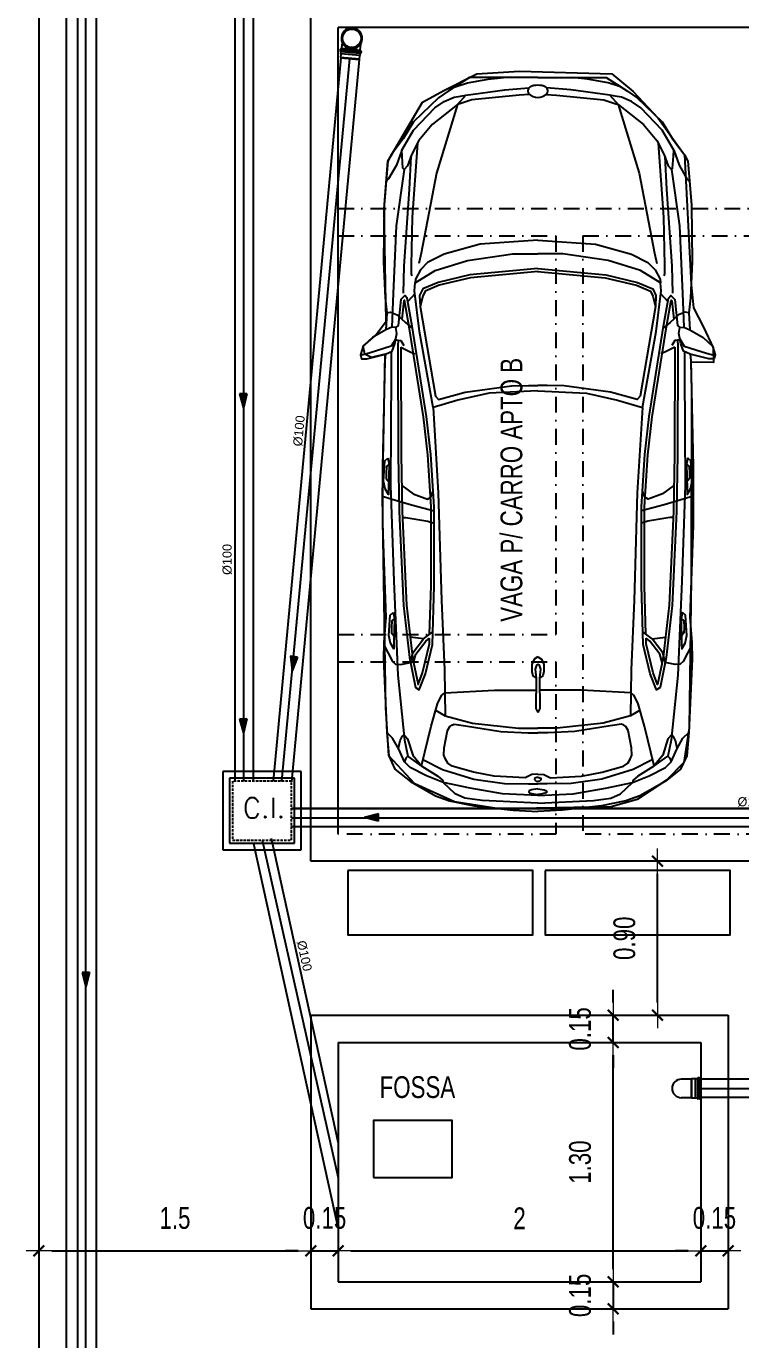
# Model space of a CAD drawing. Header units: millimetres. Extents: x 2502 to 4311, y 2007 to 3121.
# Drawn here: x 3206.1 to 3363.7, y 2172.2 to 2462 of the extents above; entities that cross this region are included whole.
import ezdxf
from ezdxf.enums import TextEntityAlignment as Align

# ---------------------------------------------------------------- set-up
doc = ezdxf.new("R2010")
doc.units = ezdxf.units.MM
doc.header["$LTSCALE"] = 20
doc.header["$MEASUREMENT"] = 0
for name, pattern in [('CONTINU', [0]), ('DASHDOT', [1, 0.5, -0.25, 0, -0.25]), ('HIDDEN', [0.375, 0.25, -0.125])]:
    doc.linetypes.add(name, pattern=pattern)
doc.layers.get('0').update_dxf_attribs({"linetype": 'CONTINUOUS'})
for name, color, linetype in [('A-PEN-08', 8, 'CONTINUOUS'), ('AF', 5, 'CONTINUOUS'), ('COTA', 7, 'CONTINUOUS'), ('E-txt-g', 3, 'CONTINUOUS'), ('Esgoto', 5, 'CONTINUOUS'), ('HIDROGRAFIA', 4, 'CONTINUOUS'), ('Texto-Tubos', 7, 'CONTINUOUS'), ('TigreCad', 3, 'CONTINUOUS'), ('Tinterno', 9, 'CONTINUOUS')]:
    doc.layers.add(name, color=color, linetype=linetype)
for name, color, linetype, lineweight in [('E-Pen-C', 4, 'CONTINUOUS', 15), ('E-Pen-G', 3, 'CONTINUOUS', 30), ('E-Txt-W', 7, 'CONTINUOUS', 20)]:
    doc.layers.add(name, color=color, linetype=linetype, lineweight=lineweight)
doc.styles.add('F2', font='swisscl.ttf')
doc.styles.add('R80', font='simplex.shx', dxfattribs={"height": 12})
doc.styles.add('REG60', font='romans.shx', dxfattribs={"width": 0.8, "height": 0.15})
doc.styles.add('REG80', font='romans.shx', dxfattribs={"width": 0.8, "height": 0.2})
doc.styles.add('TCTUBOS-TXT', font='arial.ttf')
pattern_1 = [(180, (33306.334, -15184.04), (-1e-14, -30), []), (270, (33306.334, -15184.04), (30, -1e-14), [])]

# ---------------------------------------------------------------- blocks, each defined once
blk = doc.blocks.new('POLO 2018 PLANTA')
at = {"color": 8}
for points in [[(-4.049, 0), (-4.049, 0.3776), (-4.0108, 0.4372), (-3.9745, 0.4943), (-3.937, 0.5475), (-3.8058, 0.6848), (-3.7115, 0.7423), (-3.6226, 0.8094), (-3.5879, 0.8268), (-3.3469, 0.8475), (-3.0321, 0.8518), (-2.8337, 0.8421), (-2.7517, 0.8321), (-2.6579, 0.8386), (-2.6159, 0.9119), (-2.5669, 0.9636), (-2.5196, 0.9785), (-2.4967, 0.9721), (-2.4983, 0.9424), (-2.5238, 0.8409), (-2.4892, 0.843), (-1.9033, 0.8573), (-1.5778, 0.8573), (-1.0733, 0.8382), (-0.933, 0.8491), (-0.8404, 0.8505), (-0.4358, 0.8327), (-0.307, 0.8222), (-0.2343, 0.7877), (-0.1666, 0.702), (-0.0864, 0.5634), (-0.0597, 0.4862), (-0.031, 0.3505), (-0.0072, 0.1363), (0, 0)], [(-2.6084, 0.783), (-2.5667, 0.8079), (-2.529, 0.9305), (-2.5159, 0.9775)], [(-3.6481, 0.7504), (-3.5668, 0.7794), (-3.491, 0.8226), (-3.4765, 0.8363)], [(-3.5428, 0.7371), (-3.2313, 0.7807), (-2.8575, 0.7983), (-2.6723, 0.805)], [(-0.9199, 0.8493), (-0.8281, 0.802), (-0.8133, 0.7855), (-0.8108, 0.7574), (-0.8224, 0.7029), (-0.6843, 0.6739), (-0.671, 0.6541), (-0.7603, 0.6194), (-0.9224, 0.5814), (-1.2453, 0.5722), (-1.6812, 0.5722), (-1.9691, 0.5896), (-2.1794, 0.6135), (-2.6775, 0.6937), (-2.8313, 0.7202), (-2.847, 0.7326), (-2.8246, 0.7549), (-2.6816, 0.7697), (-2.67, 0.783), (-2.6725, 0.8044), (-2.6579, 0.8386)], [(-2.7517, 0.8321), (-2.7549, 0.8118), (-2.74, 0.7753), (-2.6982, 0.7306), (-2.6674, 0.6921)], [(-2.5238, 0.8409), (-2.5402, 0.8036), (-2.5799, 0.7879), (-2.6369, 0.778), (-2.67, 0.783)], [(-2.5383, 0.808), (-2.422, 0.8087), (-1.7983, 0.8119), (-1.2703, 0.7942), (-0.752, 0.7714), (-0.3934, 0.735), (-0.3062, 0.7173), (-0.2947, 0.7288), (-0.2742, 0.7357)], [(-1.9518, 0.8276), (-1.917, 0.8202), (-1.779, 0.8228), (-1.7496, 0.8233), (-1.7798, 0.8422), (-1.823, 0.8513), (-1.9344, 0.8442), (-1.9501, 0.8272)], [(-1.917, 0.8202), (-1.903, 0.8349), (-1.8671, 0.836), (-1.8383, 0.8357), (-1.8191, 0.822)], [(-1.7405, 0.8573), (-1.7226, 0.8024), (-1.6926, 0.696), (-1.6595, 0.5722)], [(-1.1002, 0.7979), (-1.0654, 0.7906), (-0.9274, 0.7932), (-0.898, 0.7937), (-0.9282, 0.8126), (-0.9714, 0.8216), (-1.0828, 0.8146), (-1.0985, 0.7976)], [(-1.0654, 0.7906), (-1.0514, 0.8053), (-1.0155, 0.8064), (-0.9867, 0.8061), (-0.9675, 0.7924)], [(-0.0888, 0), (-0.0978, 0.1947), (-0.1294, 0.3735), (-0.161, 0.5223), (-0.1974, 0.6146), (-0.2424, 0.7048), (-0.2742, 0.7357), (-0.3111, 0.7519), (-0.3443, 0.7659), (-0.4055, 0.8006), (-0.4358, 0.8327)], [(-3.9528, 0.3968), (-3.9012, 0.4438), (-3.7899, 0.5836), (-3.7016, 0.6569), (-3.6225, 0.697), (-3.5628, 0.7188), (-3.5428, 0.7371), (-3.5497, 0.7436), (-3.6155, 0.7487), (-3.6481, 0.7504), (-3.7589, 0.6857), (-3.8817, 0.5681), (-3.9177, 0.5164), (-3.9419, 0.4608), (-3.947, 0.427), (-3.9528, 0.3968)], [(-3.6133, 0.7003), (-3.4344, 0.7101), (-3.0087, 0.739), (-2.8603, 0.7422)], [(-0.9782, 0.5965), (-1.2455, 0.5889), (-1.6807, 0.5889), (-1.9676, 0.6062), (-2.1772, 0.63), (-2.6747, 0.7102), (-2.8207, 0.7353), (-2.8171, 0.7389), (-2.7158, 0.7494)], [(-2.6023, 0.784), (-2.5989, 0.7557), (-2.5716, 0.7384)], [(-2.6006, 0.7699), (-2.5691, 0.7722)], [(-2.5691, 0.7722), (-1.9688, 0.7697), (-1.655, 0.764), (-1.137, 0.7408), (-0.8491, 0.7085), (-0.8224, 0.7029)], [(-2.561, 0.7555), (-2.5361, 0.7045), (-2.5253, 0.6789)], [(-2.561, 0.7555), (-1.969, 0.7531), (-1.6555, 0.7473), (-1.1383, 0.7242), (-0.8517, 0.692), (-0.8258, 0.6866)], [(-1.7993, 0.75), (-1.7525, 0.6874), (-1.7233, 0.6078), (-1.7336, 0.5897), (-1.7691, 0.5775)], [(-1.6225, 0.7458), (-1.6224, 0.7276), (-1.6027, 0.607), (-1.5901, 0.5722)], [(-0.3493, 0.7688), (-0.3926, 0.76), (-0.4135, 0.7478), (-0.4224, 0.7379), (-0.4018, 0.7178), (-0.3111, 0.6893), (-0.25, 0.6389), (-0.1959, 0.5516), (-0.173, 0.5261), (-0.161, 0.5223)], [(-3.9012, 0.4438), (-3.5221, 0.5588), (-3.0798, 0.6434), (-3.0241, 0.6556)], [(-3.6869, 0.6643), (-3.2793, 0.6924), (-3.0141, 0.6991), (-2.9662, 0.6991), (-2.9562, 0.6946)], [(-3.1521, 0), (-3.1292, 0.3184), (-3.0744, 0.5162), (-3.0287, 0.6075), (-2.9876, 0.6471), (-2.9373, 0.6745), (-2.9175, 0.676), (-2.9845, 0.5664), (-3.0393, 0.3884), (-3.0774, 0.1374), (-3.0774, 0)], [(-2.3214, 0), (-2.3077, 0.2684), (-2.2696, 0.4403), (-2.2285, 0.5772), (-2.6489, 0.6518), (-2.8728, 0.6807), (-2.9175, 0.676)], [(-2.8559, 0.6785), (-2.8144, 0.7173)], [(-0.8224, 0.7029), (-0.8763, 0.6887), (-0.9524, 0.63), (-0.9913, 0.5795)], [(-0.9524, 0.63), (-0.9621, 0.7044)], [(-0.8219, 0.6857), (-0.7009, 0.6604), (-0.7653, 0.6354), (-0.9246, 0.598), (-0.9567, 0.5971)], [(-0.8219, 0.6857), (-0.8688, 0.6734), (-0.9405, 0.6182), (-0.9567, 0.5971)], [(-0.25, 0.6389), (-0.2932, 0.6983), (-0.3062, 0.7173)], [(-2.9952, 0), (-2.9617, 0.3747), (-2.919, 0.5497), (-2.884, 0.6334), (-2.8474, 0.6517), (-2.7865, 0.6486), (-2.2909, 0.5635), (-2.2727, 0.5483), (-2.3138, 0.4007), (-2.3488, 0.1451), (-2.3503, 0.0508), (-2.3503, 0)], [(-2.9786, -0.0015), (-2.9452, 0.372), (-2.9031, 0.5445), (-2.871, 0.6213), (-2.8439, 0.6348), (-2.7855, 0.6484)], [(-0.2525, 0.6423), (-0.4704, 0.5877), (-0.5944, 0.5541), (-0.6407, 0.531), (-0.6548, 0.513), (-0.6702, 0.2385), (-0.6702, 0.01)], [(-0.2879, 0.6334), (-0.2325, 0.5258), (-0.178, 0.3532), (-0.1557, 0.1842), (-0.1532, 0.0518), (-0.1532, 0)], [(-2.2285, 0.5772), (-1.7584, 0.5487), (-1.164, 0.5308), (-0.7814, 0.5149), (-0.5282, 0.511)], [(-0.5594, 0.5636), (-0.5282, 0.511), (-0.4872, 0.3595), (-0.4609, 0.1068), (-0.4609, 0)], [(-0.206, 0), (-0.2052, 0.0328), (-0.187, 0.0691), (-0.1953, 0.2409), (-0.2176, 0.3555), (-0.2497, 0.472), (-0.2679, 0.4968), (-0.2885, 0.5099), (-0.3116, 0.519), (-0.3521, 0.5165), (-0.447, 0.4976), (-0.4693, 0.4852), (-0.4775, 0.4745), (-0.4825, 0.4613), (-0.4726, 0.3986), (-0.4412, 0.2038), (-0.4338, 0.0545), (-0.4338, 0)], [(-0.0465, 0), (-0.0602, 0.3074), (-0.0737, 0.4021), (-0.0978, 0.4562), (-0.161, 0.5223)], [(-3.9988, 0.4562), (-4.0202, 0.3871), (-4.0405, 0.2739), (-4.049, 0.1888)], [(-3.9551, 0.0452), (-3.9516, 0.1021), (-3.9256, 0.3648), (-3.9067, 0.4238), (-3.9012, 0.4438)], [(-3.9528, 0.3968), (-3.9809, 0.1822), (-3.9922, 0.0487)], [(-4.049, 0), (-4.049, -0.3776), (-4.0108, -0.4372), (-3.9745, -0.4943), (-3.937, -0.5475), (-3.8058, -0.6848), (-3.7115, -0.7423), (-3.6226, -0.8094), (-3.5879, -0.8268), (-3.3469, -0.8475), (-3.0321, -0.8518), (-2.8337, -0.8421), (-2.7517, -0.8321), (-2.6579, -0.8386), (-2.6159, -0.9119), (-2.5669, -0.9636), (-2.5196, -0.9785), (-2.4967, -0.9721), (-2.4983, -0.9424), (-2.5238, -0.8409), (-2.4892, -0.843), (-1.9033, -0.8573), (-1.5778, -0.8573), (-1.0733, -0.8382), (-0.933, -0.8491), (-0.8404, -0.8505), (-0.4358, -0.8327), (-0.307, -0.8222), (-0.2343, -0.7877), (-0.1666, -0.702), (-0.0864, -0.5634), (-0.0597, -0.4862), (-0.031, -0.3505), (-0.0072, -0.1363), (0, 0)], [(-3.1521, 0), (-3.1292, -0.3184), (-3.0744, -0.5162), (-3.0287, -0.6075), (-2.9876, -0.6471), (-2.9373, -0.6745), (-2.9175, -0.676), (-2.9845, -0.5664), (-3.0393, -0.3884), (-3.0774, -0.1374), (-3.0774, 0)], [(-2.9952, 0), (-2.9617, -0.3747), (-2.919, -0.5497), (-2.884, -0.6334), (-2.8474, -0.6517), (-2.7865, -0.6486), (-2.2909, -0.5635), (-2.2727, -0.5483), (-2.3138, -0.4007), (-2.3488, -0.1451), (-2.3503, -0.0508), (-2.3503, 0)], [(-2.9786, 0.0015), (-2.9452, -0.372), (-2.9031, -0.5445), (-2.871, -0.6213), (-2.8439, -0.6348), (-2.7855, -0.6484)], [(-2.3214, 0), (-2.3077, -0.2684), (-2.2696, -0.4403), (-2.2285, -0.5772), (-2.6489, -0.6518), (-2.8728, -0.6807), (-2.9175, -0.676)], [(-0.854, 0), (-0.8412, 0.0201), (-0.8118, 0.0323), (-0.7718, 0.0323), (-0.7496, 0.028), (-0.7367, 0.0094), (-0.5686, 0.0108), (-0.5457, 0)], [(-0.854, 0), (-0.8412, -0.0201), (-0.8118, -0.0323), (-0.7718, -0.0323), (-0.7496, -0.028), (-0.7367, -0.0094), (-0.5686, -0.0108), (-0.5457, 0)], [(-0.8125, 0), (-0.8072, 0.008), (-0.7851, 0.014), (-0.7367, 0.0094)], [(-0.8125, 0), (-0.8072, -0.008), (-0.7851, -0.014), (-0.7367, -0.0094)], [(-0.5594, -0.5636), (-0.5282, -0.511), (-0.4872, -0.3595), (-0.4609, -0.1068), (-0.4609, 0)], [(-0.206, 0), (-0.2052, -0.0328), (-0.187, -0.0691), (-0.1953, -0.2409), (-0.2176, -0.3555), (-0.2497, -0.472), (-0.2679, -0.4968), (-0.2885, -0.5099), (-0.3116, -0.519), (-0.3521, -0.5165), (-0.447, -0.4976), (-0.4693, -0.4852), (-0.4775, -0.4745), (-0.4825, -0.4613), (-0.4726, -0.3986), (-0.4412, -0.2038), (-0.4338, -0.0545), (-0.4338, 0)], [(-0.0888, 0), (-0.0978, -0.1947), (-0.1294, -0.3735), (-0.161, -0.5223), (-0.1974, -0.6146), (-0.2424, -0.7048), (-0.2742, -0.7357), (-0.3111, -0.7519), (-0.3443, -0.7659), (-0.4055, -0.8006), (-0.4358, -0.8327)], [(-0.2879, -0.6334), (-0.2325, -0.5258), (-0.178, -0.3532), (-0.1557, -0.1842), (-0.1532, -0.0518), (-0.1532, 0)], [(-0.1898, 0), (-0.1835, 0.0163), (-0.1771, 0.0175), (-0.1723, 0.0151), (-0.1675, 0.0096), (-0.1659, 0)], [(-0.1898, 0), (-0.1835, -0.0163), (-0.1771, -0.0175), (-0.1723, -0.0151), (-0.1675, -0.0096), (-0.1659, 0)], [(-0.0465, 0), (-0.0602, -0.3074), (-0.0737, -0.4021), (-0.0978, -0.4562), (-0.161, -0.5223)], [(-0.1255, 0), (-0.1198, 0.0356), (-0.1148, 0.0471), (-0.1071, 0.0495), (-0.1033, 0.0452), (-0.0997, 0.0333), (-0.0962, 0.0144), (-0.094, 0)], [(-0.1255, 0), (-0.1198, -0.0356), (-0.1148, -0.0471), (-0.1071, -0.0495), (-0.1033, -0.0452), (-0.0997, -0.0333), (-0.0962, -0.0144), (-0.094, 0)], [(-3.9528, -0.3968), (-3.9809, -0.1822), (-3.9922, -0.0487)], [(-3.9551, -0.0452), (-3.9516, -0.1021), (-3.9256, -0.3648), (-3.9067, -0.4238), (-3.9012, -0.4438)], [(-0.2525, -0.6423), (-0.4704, -0.5877), (-0.5944, -0.5541), (-0.6407, -0.531), (-0.6548, -0.513), (-0.6702, -0.2385), (-0.6702, -0.01)], [(-3.9988, -0.4562), (-4.0202, -0.3871), (-4.0405, -0.2739), (-4.049, -0.1888)], [(-3.9528, -0.3968), (-3.9012, -0.4438), (-3.7899, -0.5836), (-3.7016, -0.6569), (-3.6225, -0.697), (-3.5628, -0.7188), (-3.5428, -0.7371), (-3.5497, -0.7436), (-3.6155, -0.7487), (-3.6481, -0.7504), (-3.7589, -0.6857), (-3.8817, -0.5681), (-3.9177, -0.5164), (-3.9419, -0.4608), (-3.947, -0.427), (-3.9528, -0.3968)], [(-3.9012, -0.4438), (-3.5221, -0.5588), (-3.0798, -0.6434), (-3.0241, -0.6556)], [(-0.9199, -0.8493), (-0.8281, -0.802), (-0.8133, -0.7855), (-0.8108, -0.7574), (-0.8224, -0.7029), (-0.6843, -0.6739), (-0.671, -0.6541), (-0.7603, -0.6194), (-0.9224, -0.5814), (-1.2453, -0.5722), (-1.6812, -0.5722), (-1.9691, -0.5896), (-2.1794, -0.6135), (-2.6775, -0.6937), (-2.8313, -0.7202), (-2.847, -0.7326), (-2.8246, -0.7549), (-2.6816, -0.7697), (-2.67, -0.783), (-2.6725, -0.8044), (-2.6579, -0.8386)], [(-2.2285, -0.5772), (-1.7584, -0.5487), (-1.164, -0.5308), (-0.7814, -0.5149), (-0.5282, -0.511)], [(-1.7993, -0.75), (-1.7525, -0.6874), (-1.7233, -0.6078), (-1.7336, -0.5897), (-1.7691, -0.5775)], [(-1.7405, -0.8573), (-1.7226, -0.8024), (-1.6926, -0.696), (-1.6595, -0.5722)], [(-1.6225, -0.7458), (-1.6224, -0.7276), (-1.6027, -0.607), (-1.5901, -0.5722)], [(-0.8224, -0.7029), (-0.8763, -0.6887), (-0.9524, -0.63), (-0.9913, -0.5795)], [(-0.3493, -0.7688), (-0.3926, -0.76), (-0.4135, -0.7478), (-0.4224, -0.7379), (-0.4018, -0.7178), (-0.3111, -0.6893), (-0.25, -0.6389), (-0.1959, -0.5516), (-0.173, -0.5261), (-0.161, -0.5223)], [(-0.9782, -0.5965), (-1.2455, -0.5889), (-1.6807, -0.5889), (-1.9676, -0.6062), (-2.1772, -0.63), (-2.6747, -0.7102), (-2.8207, -0.7353), (-2.8171, -0.7389), (-2.7158, -0.7494)], [(-0.9524, -0.63), (-0.9621, -0.7044)], [(-0.8219, -0.6857), (-0.7009, -0.6604), (-0.7653, -0.6354), (-0.9246, -0.598), (-0.9567, -0.5971)], [(-0.8219, -0.6857), (-0.8688, -0.6734), (-0.9405, -0.6182), (-0.9567, -0.5971)], [(-0.25, -0.6389), (-0.2932, -0.6983), (-0.3062, -0.7173)], [(-3.6869, -0.6643), (-3.2793, -0.6924), (-3.0141, -0.6991), (-2.9662, -0.6991), (-2.9562, -0.6946)], [(-3.6133, -0.7003), (-3.4344, -0.7101), (-3.0087, -0.739), (-2.8603, -0.7422)], [(-2.8559, -0.6785), (-2.8144, -0.7173)], [(-2.7517, -0.8321), (-2.7549, -0.8118), (-2.74, -0.7753), (-2.6982, -0.7306), (-2.6674, -0.6921)], [(-2.5691, -0.7722), (-1.9688, -0.7697), (-1.655, -0.764), (-1.137, -0.7408), (-0.8491, -0.7085), (-0.8224, -0.7029)], [(-2.561, -0.7555), (-2.5361, -0.7045), (-2.5253, -0.6789)], [(-2.561, -0.7555), (-1.969, -0.7531), (-1.6555, -0.7473), (-1.1383, -0.7242), (-0.8517, -0.692), (-0.8258, -0.6866)], [(-2.5383, -0.808), (-2.422, -0.8087), (-1.7983, -0.8119), (-1.2703, -0.7942), (-0.752, -0.7714), (-0.3934, -0.735), (-0.3062, -0.7173), (-0.2947, -0.7288), (-0.2742, -0.7357)], [(-3.6481, -0.7504), (-3.5668, -0.7794), (-3.491, -0.8226), (-3.4765, -0.8363)], [(-3.5428, -0.7371), (-3.2313, -0.7807), (-2.8575, -0.7983), (-2.6723, -0.805)], [(-2.5238, -0.8409), (-2.5402, -0.8036), (-2.5799, -0.7879), (-2.6369, -0.778), (-2.67, -0.783)], [(-2.6084, -0.783), (-2.5667, -0.8079), (-2.529, -0.9305), (-2.5159, -0.9775)], [(-2.6023, -0.784), (-2.5989, -0.7557), (-2.5716, -0.7384)], [(-2.6006, -0.7699), (-2.5691, -0.7722)], [(-1.1002, -0.7979), (-1.0654, -0.7906), (-0.9274, -0.7932), (-0.898, -0.7937), (-0.9282, -0.8126), (-0.9714, -0.8216), (-1.0828, -0.8146), (-1.0985, -0.7976)], [(-1.0654, -0.7906), (-1.0514, -0.8053), (-1.0155, -0.8064), (-0.9867, -0.8061), (-0.9675, -0.7924)], [(-1.9518, -0.8276), (-1.917, -0.8202), (-1.779, -0.8228), (-1.7496, -0.8233), (-1.7798, -0.8422), (-1.823, -0.8513), (-1.9344, -0.8442), (-1.9501, -0.8272)], [(-1.917, -0.8202), (-1.903, -0.8349), (-1.8671, -0.836), (-1.8383, -0.8357), (-1.8191, -0.822)]]:
    blk.add_lwpolyline(points, dxfattribs=at)
for centre, radius, start, end in [((-3.9223, 0.0043), 0.0842, 152.22457, 182.95587), ((-3.9223, -0.0043), 0.0842, 177.04413, 207.77543), ((-3.9752, 0.0289), 0.0261, 28.30636, 145.76799), ((-4.0163, -0.0021), 0.0774, 1.578, 39.97387), ((-3.9752, -0.0289), 0.0261, 214.23201, 331.69364), ((-4.0163, 0.0021), 0.0774, 320.02613, 358.422)]:
    blk.add_arc(centre, radius, start, end, dxfattribs=at)
blk = doc.blocks.new('TXT-AMB75')
at = {"layer": 'E-txt-g', "style": 'REG80', "width": 0.8, "flags": 8}
blk.add_attdef('TXT', text='', height=0.2, dxfattribs=at).set_placement((0.0055, 0.2964), align=Align.CENTER)
at = {"layer": 'E-Txt-W', "style": 'REG60', "width": 0.8, "flags": 8}
blk.add_attdef('TXT', text='', height=0.15, dxfattribs=at).set_placement((0.0055, 0.0271), align=Align.CENTER)
blk = doc.blocks.new('inp_cx')
for p, q in [((40, 40), (-40, 40)), ((-40, 40), (-40, -40)), ((40, -40), (40, 40)), ((-40, -40), (40, -40))]:
    blk.add_line(p, q)
at = {"color": 1, "linetype": 'Continuous', "ltscale": 0.5}
for p, q in [((33, 33), (-33, 33)), ((-33, 33), (-33, -33)), ((33, -33), (33, 33)), ((-33, -33), (33, -33))]:
    blk.add_line(p, q, dxfattribs=at)
at = {"color": 1, "linetype": 'HIDDEN', "ltscale": 0.5}
for p, q in [((30, 30), (-30, 30)), ((-30, 30), (-30, -30)), ((30, -30), (30, 30)), ((-30, -30), (30, -30))]:
    blk.add_line(p, q, dxfattribs=at)
at = {"style": 'R80'}
blk.add_text('C.I.', height=20.59, dxfattribs=at).set_placement((-19.6, -7.5))
blk = doc.blocks.new('j9n100s')
at = {"layer": 'TigreCad'}
for p, q in [((27.3, 50.8), (60, 50.8)), ((27.3, -50.8), (60, -50.8))]:
    blk.add_line(p, q, dxfattribs=at)
blk.add_circle((0, 0), 53.2, dxfattribs=at)
for start, end in [(61.78498, 298.21502), (298.21502, 61.78498)]:
    blk.add_arc((0, 0), 57.7, start, end, dxfattribs=at)
at = {"layer": 'Tinterno'}
blk.add_line((60, -50.8), (60, 50.8), dxfattribs=at)
blk.add_circle((0, 0), 51, dxfattribs=at)
blk = doc.blocks.new('11031030p')
at = {"layer": 'TigreCad'}
for p, q in [((0, -53.3), (0, 53.2)), ((0, 53.2), (4.4, 53.2)), ((6.2, 56.9), (5.4, 54)), ((7.2, 57.6), (16.6, 57.6)), ((7.2, -56.7), (7.2, 56.6)), ((16.6, -56.7), (16.6, 56.6)), ((17.6, 56.7), (17.8, 54.2)), ((18.8, 53.2), (30.9, 53.2)), ((30.9, 53.2), (31.2, 53)), ((50.9, 53), (31.2, 53)), ((50.9, 53), (53.1, 50.8)), ((53.1, -50.8), (53.1, 50.8)), ((0, -53.3), (4.4, -53.3)), ((6.2, -56.9), (5.4, -54)), ((7.2, -57.7), (16.6, -57.7)), ((17.6, -56.7), (17.8, -54.2)), ((18.8, -53.3), (30.9, -53.3)), ((30.9, -53.3), (31.2, -53)), ((31.2, -53), (50.9, -53)), ((50.9, -53), (53.1, -50.8))]:
    blk.add_line(p, q, dxfattribs=at)
for centre, start, end in [((4.4, 54.2), 270, 345), ((7.2, 56.6), 90, 165), ((16.6, 56.6), 5, 90), ((18.8, 54.2), 185, 270), ((4.4, -54.2), 15, 90), ((7.2, -56.7), 195, 270), ((16.6, -56.7), 270, 355), ((18.8, -54.2), 90, 175)]:
    blk.add_arc(centre, 1, start, end, dxfattribs=at)
at = {"layer": 'Tinterno'}
for p, q in [((5.2, -53.3), (5.2, 53.2)), ((17.9, -53.3), (17.9, 53.2)), ((30.9, 53.2), (30.9, -53.3)), ((31.2, 53), (31.2, -53)), ((50.9, 53), (50.9, -53))]:
    blk.add_line(p, q, dxfattribs=at)
blk = doc.blocks.new('j9n100d')
at = {"layer": 'TigreCad'}
for p, q in [((54.9, 50.8), (0, 50.8)), ((57.1, 53), (54.9, 50.8)), ((57.1, 53), (57.1, -53)), ((76.8, 53), (57.1, 53)), ((77.1, 53.2), (76.8, 53)), ((89.2, 53.2), (77.1, 53.2)), ((77.1, 53.2), (77.1, -53.3)), ((90.4, 56.7), (90.2, 54.2)), ((100.8, 57.7), (91.4, 57.7)), ((91.4, 56.7), (91.4, -56.6)), ((100.8, 56.7), (100.8, -56.6)), ((101.8, 56.9), (102.6, 54)), ((108, 53.2), (103.6, 53.2)), ((108, 53.2), (108, -53.3)), ((54.9, -50.8), (0, -50.8)), ((57.1, -53), (54.9, -50.8)), ((76.8, -53), (57.1, -53)), ((77.1, -53.3), (76.8, -53)), ((89.2, -53.3), (77.1, -53.3)), ((90.4, -56.7), (90.2, -54.2)), ((100.8, -57.6), (91.4, -57.6)), ((101.8, -56.9), (102.6, -54)), ((108, -53.3), (103.6, -53.3))]:
    blk.add_line(p, q, dxfattribs=at)
for centre, radius, start, end in [((0, 0), 50.8, 90, 270), ((89.2, 54.2), 1, 270, 355), ((91.4, 56.7), 1, 90, 175), ((100.8, 56.7), 1, 15, 90), ((103.6, 54.2), 1, 195, 270), ((89.2, -54.2), 1, 5, 90), ((91.4, -56.6), 1, 185, 270), ((100.8, -56.6), 1, 270, 345), ((103.6, -54.2), 1, 90, 165)]:
    blk.add_arc(centre, radius, start, end, dxfattribs=at)
at = {"layer": 'Tinterno'}
for p, q in [((54.9, 50.8), (54.9, -50.8)), ((76.8, 53), (76.8, -53)), ((90.1, 53.2), (90.1, -53.3)), ((102.8, 53.2), (102.8, -53.3))]:
    blk.add_line(p, q, dxfattribs=at)
blk = doc.blocks.new('TRACO')
at = {"layer": 'E-Pen-C'}
for p, q in [((-1, 0), (1, 0)), ((0, 1), (0, -1))]:
    blk.add_line(p, q, dxfattribs=at)
at = {"layer": 'E-Pen-G'}
blk.add_line((-0.42, -0.42), (0.42, 0.42), dxfattribs=at)

msp = doc.modelspace()

# ---------------------------------------------------------------- hatches: boundary and pattern name
at = {"layer": 'A-PEN-08'}
h = msp.add_hatch(dxfattribs=at)
h.set_pattern_fill('ANSI37,_O', color=256, scale=240, angle=135)
h.set_pattern_definition(pattern_1)
h.paths.add_polyline_path([(3268.89, 2506.1), (3268.89, 2474.1), (3274.89, 2474.1), (3274.89, 2475.3), (3274.89, 2506.1)])
h.paths.add_polyline_path([(3274.89, 2506.1), (3274.89, 2475.3), (3306.89, 2475.3, 0.403065)])
h.paths.add_polyline_path([(3278.1, 2482.94), (3278.08, 2494.95, -0.331371), (3280.08, 2496.95), (3283.87, 2496.95, -0.331371), (3285.87, 2494.95), (3285.88, 2482.94, -0.330378), (3283.87, 2480.94), (3280.08, 2480.94, -0.332506)], flags=16)
h.paths.add_polyline_path([(3274.89, 2541.95), (3274.89, 2506.1, -0.403065), (3306.89, 2475.3), (3306.89, 2474.1), (3274.89, 2474.1), (3274.89, 2467.75), (3382.89, 2467.75), (3382.89, 2541.95)])
h.paths.add_polyline_path([(3274.89, 2547.95), (3274.89, 2541.95), (3382.89, 2541.95), (3382.89, 2547.95)])
h.paths.add_polyline_path([(3334.89, 2619.95), (3334.89, 2547.95), (3340.89, 2547.95), (3340.89, 2619.95)])
h.paths.add_polyline_path([(3274.89, 2619.95), (3274.89, 2547.95), (3334.89, 2547.95), (3334.89, 2619.95)])
h.paths.add_polyline_path([(3340.89, 2619.95), (3340.89, 2547.95), (3382.89, 2547.95), (3382.89, 2619.95), (3360.89, 2619.95)])
h.paths.add_polyline_path([(3382.89, 2547.95), (3382.89, 2467.75), (3388.89, 2467.75), (3388.89, 2547.95)])
h.paths.add_polyline_path([(3382.89, 2619.95), (3382.89, 2547.95), (3388.89, 2547.95), (3388.89, 2619.95)])
h.paths.add_polyline_path([(3360.89, 2625.95), (3360.89, 2619.95), (3382.89, 2619.95), (3382.89, 2625.95)])
h.paths.add_polyline_path([(3360.89, 2697.95), (3360.89, 2625.95), (3382.89, 2625.95), (3382.89, 2697.95)])
h.paths.add_polyline_path([(3382.89, 2697.95), (3382.89, 2625.95), (3388.89, 2625.95), (3388.89, 2697.95)])
h.paths.add_polyline_path([(3382.89, 2625.95), (3382.89, 2619.95), (3388.89, 2619.95), (3388.89, 2625.95)])
h.paths.add_polyline_path([(3388.89, 2625.95), (3388.89, 2619.95), (3542.89, 2619.95), (3542.89, 2522.95), (3545.69, 2522.95), (3545.69, 2642.95), (3542.89, 2642.95), (3542.89, 2625.95)])
h.paths.add_polyline_path([(3388.89, 2697.95), (3388.89, 2625.95), (3488.89, 2625.95), (3488.89, 2697.95), (3460.89, 2697.95)])
h.paths.add_polyline_path([(3442.64, 2658.57, -1), (3442.64, 2654.04, -1)], flags=16)
h.paths.add_polyline_path([(3388.89, 2619.95), (3388.89, 2467.75), (3488.89, 2467.75), (3488.89, 2619.95)])
h.paths.add_polyline_path([(3488.89, 2619.95), (3488.89, 2467.75), (3494.89, 2467.75), (3494.89, 2619.95)])
h.paths.add_polyline_path([(3488.89, 2697.95), (3488.89, 2625.95), (3494.89, 2625.95), (3494.89, 2697.95)])
h.paths.add_polyline_path([(3494.89, 2697.95), (3494.89, 2625.95), (3542.89, 2625.95), (3542.89, 2642.95), (3542.89, 2697.95)])
h.paths.add_polyline_path([(3546.89, 2642.95), (3546.89, 2522.95), (3548.89, 2522.95), (3548.89, 2642.95)])
h.paths.add_polyline_path([(3285.68, 2482), (3285.68, 2494), (3278.1, 2494), (3278.1, 2482)], flags=24)
h.paths.add_polyline_path([(3276.95, 2517.41), (3267.03, 2517.41), (3267.03, 2507.29), (3276.95, 2507.29)], flags=9)
h.paths.add_polyline_path([(3371.98, 2459.68), (3371.98, 2469.6), (3361.85, 2469.6), (3361.85, 2459.68)], flags=9)
h.paths.add_polyline_path([(3371.97, 2576.38), (3371.97, 2589.3), (3361.84, 2589.3), (3361.84, 2576.38)], flags=24)
h.paths.add_polyline_path([(3371.98, 2695.88), (3371.98, 2705.8), (3361.85, 2705.8), (3361.85, 2695.88)], flags=9)
h.paths.add_polyline_path([(3436.7, 2649.09), (3436.7, 2680.57), (3428.13, 2680.57), (3428.13, 2649.09)], flags=24)
h.paths.add_polyline_path([(3429.35, 2640.31), (3429.35, 2689.57), (3421.86, 2689.57), (3421.86, 2640.31)], flags=24)
h.paths.add_polyline_path([(3421.37, 2637.48), (3421.37, 2694.1), (3403.59, 2694.1), (3403.59, 2637.48)], flags=24)
h.paths.add_polyline_path([(3442.55, 2661.77), (3442.55, 2673.27), (3435.19, 2673.27), (3435.19, 2661.77)], flags=24)
h.paths.add_polyline_path([(3415.35, 2517.4), (3402.42, 2517.4), (3402.42, 2507.28), (3415.35, 2507.28)], flags=24)
h = msp.add_hatch(dxfattribs=at)
h.set_pattern_fill('ANSI37,_O', color=256, scale=240, angle=135)
h.set_pattern_definition(pattern_1)
h.paths.add_polyline_path([(3268.89, 2506.1), (3268.89, 2474.1), (3274.89, 2474.1), (3274.89, 2475.3), (3274.89, 2506.1)])
h.paths.add_polyline_path([(3274.89, 2506.1), (3274.89, 2475.3), (3306.89, 2475.3, 0.403065)])
h.paths.add_polyline_path([(3278.1, 2482.94), (3278.08, 2494.95, -0.331371), (3280.08, 2496.95), (3283.87, 2496.95, -0.331371), (3285.87, 2494.95), (3285.88, 2482.94, -0.330378), (3283.87, 2480.94), (3280.08, 2480.94, -0.332506)], flags=16)
h.paths.add_polyline_path([(3274.89, 2541.95), (3274.89, 2506.1, -0.403065), (3306.89, 2475.3), (3306.89, 2474.1), (3274.89, 2474.1), (3274.89, 2467.75), (3382.89, 2467.75), (3382.89, 2541.95)])
h.paths.add_polyline_path([(3274.89, 2547.95), (3274.89, 2541.95), (3382.89, 2541.95), (3382.89, 2547.95)])
h.paths.add_polyline_path([(3334.89, 2619.95), (3334.89, 2547.95), (3340.89, 2547.95), (3340.89, 2619.95)])
h.paths.add_polyline_path([(3274.89, 2619.95), (3274.89, 2547.95), (3334.89, 2547.95), (3334.89, 2619.95)])
h.paths.add_polyline_path([(3340.89, 2619.95), (3340.89, 2547.95), (3382.89, 2547.95), (3382.89, 2619.95), (3360.89, 2619.95)])
h.paths.add_polyline_path([(3382.89, 2547.95), (3382.89, 2467.75), (3388.89, 2467.75), (3388.89, 2547.95)])
h.paths.add_polyline_path([(3382.89, 2619.95), (3382.89, 2547.95), (3388.89, 2547.95), (3388.89, 2619.95)])
h.paths.add_polyline_path([(3360.89, 2625.95), (3360.89, 2619.95), (3382.89, 2619.95), (3382.89, 2625.95)])
h.paths.add_polyline_path([(3360.89, 2697.95), (3360.89, 2625.95), (3382.89, 2625.95), (3382.89, 2697.95)])
h.paths.add_polyline_path([(3382.89, 2697.95), (3382.89, 2625.95), (3388.89, 2625.95), (3388.89, 2697.95)])
h.paths.add_polyline_path([(3382.89, 2625.95), (3382.89, 2619.95), (3388.89, 2619.95), (3388.89, 2625.95)])
h.paths.add_polyline_path([(3388.89, 2625.95), (3388.89, 2619.95), (3542.89, 2619.95), (3542.89, 2522.95), (3545.69, 2522.95), (3545.69, 2642.95), (3542.89, 2642.95), (3542.89, 2625.95)])
h.paths.add_polyline_path([(3388.89, 2697.95), (3388.89, 2625.95), (3488.89, 2625.95), (3488.89, 2697.95), (3460.89, 2697.95)])
h.paths.add_polyline_path([(3442.64, 2658.57, -1), (3442.64, 2654.04, -1)], flags=16)
h.paths.add_polyline_path([(3388.89, 2619.95), (3388.89, 2467.75), (3488.89, 2467.75), (3488.89, 2619.95)])
h.paths.add_polyline_path([(3488.89, 2619.95), (3488.89, 2467.75), (3494.89, 2467.75), (3494.89, 2619.95)])
h.paths.add_polyline_path([(3488.89, 2697.95), (3488.89, 2625.95), (3494.89, 2625.95), (3494.89, 2697.95)])
h.paths.add_polyline_path([(3494.89, 2697.95), (3494.89, 2625.95), (3542.89, 2625.95), (3542.89, 2642.95), (3542.89, 2697.95)])
h.paths.add_polyline_path([(3546.89, 2642.95), (3546.89, 2522.95), (3548.89, 2522.95), (3548.89, 2642.95)])
h.paths.add_polyline_path([(3285.68, 2482), (3285.68, 2494), (3278.1, 2494), (3278.1, 2482)], flags=24)
h.paths.add_polyline_path([(3276.95, 2517.41), (3267.03, 2517.41), (3267.03, 2507.29), (3276.95, 2507.29)], flags=9)
h.paths.add_polyline_path([(3371.98, 2459.68), (3371.98, 2469.6), (3361.85, 2469.6), (3361.85, 2459.68)], flags=9)
h.paths.add_polyline_path([(3371.97, 2576.38), (3371.97, 2589.3), (3361.84, 2589.3), (3361.84, 2576.38)], flags=24)
h.paths.add_polyline_path([(3371.98, 2695.88), (3371.98, 2705.8), (3361.85, 2705.8), (3361.85, 2695.88)], flags=9)
h.paths.add_polyline_path([(3436.7, 2649.09), (3436.7, 2680.57), (3428.13, 2680.57), (3428.13, 2649.09)], flags=24)
h.paths.add_polyline_path([(3429.35, 2640.31), (3429.35, 2689.57), (3421.86, 2689.57), (3421.86, 2640.31)], flags=24)
h.paths.add_polyline_path([(3421.37, 2637.48), (3421.37, 2694.1), (3403.59, 2694.1), (3403.59, 2637.48)], flags=24)
h.paths.add_polyline_path([(3442.55, 2661.77), (3442.55, 2673.27), (3435.19, 2673.27), (3435.19, 2661.77)], flags=24)
h.paths.add_polyline_path([(3415.35, 2517.4), (3402.42, 2517.4), (3402.42, 2507.28), (3415.35, 2507.28)], flags=24)
at = {"layer": 'AF'}
h = msp.add_hatch(color=256, dxfattribs=at)
h.paths.add_polyline_path([(3253.98, 2377.75), (3253.95, 2380.89), (3253.15, 2380.89)])
h.paths.add_polyline_path([(3253.98, 2377.75), (3254.75, 2380.9), (3253.95, 2380.89)])
h = msp.add_hatch(color=256, dxfattribs=at)
h.paths.add_polyline_path([(3253.98, 2377.75), (3253.95, 2380.89), (3253.15, 2380.89)])
h.paths.add_polyline_path([(3253.98, 2377.75), (3254.75, 2380.9), (3253.95, 2380.89)])
h = msp.add_hatch(color=256, dxfattribs=at)
h.paths.add_polyline_path([(3264.75, 2319.76), (3265.13, 2322.88), (3264.34, 2322.98)])
h.paths.add_polyline_path([(3264.75, 2319.76), (3265.92, 2322.79), (3265.13, 2322.88)])
h = msp.add_hatch(color=256, dxfattribs=at)
h.paths.add_polyline_path([(3264.75, 2319.76), (3265.13, 2322.88), (3264.34, 2322.98)])
h.paths.add_polyline_path([(3264.75, 2319.76), (3265.92, 2322.79), (3265.13, 2322.88)])
h = msp.add_hatch(color=256, dxfattribs=at)
h.paths.add_polyline_path([(3253.98, 2305.98), (3253.95, 2309.13), (3253.15, 2309.12)])
h.paths.add_polyline_path([(3253.98, 2305.98), (3254.75, 2309.14), (3253.95, 2309.13)])
h = msp.add_hatch(color=256, dxfattribs=at)
h.paths.add_polyline_path([(3253.98, 2305.98), (3253.95, 2309.13), (3253.15, 2309.12)])
h.paths.add_polyline_path([(3253.98, 2305.98), (3254.75, 2309.14), (3253.95, 2309.13)])
h = msp.add_hatch(color=256, dxfattribs=at)
h.paths.add_polyline_path([(3280.63, 2287.37), (3283.77, 2287.4), (3283.77, 2288.19)])
h.paths.add_polyline_path([(3280.63, 2287.37), (3283.78, 2286.6), (3283.77, 2287.4)])
h = msp.add_hatch(color=256, dxfattribs=at)
h.paths.add_polyline_path([(3280.63, 2287.37), (3283.77, 2287.4), (3283.77, 2288.19)])
h.paths.add_polyline_path([(3280.63, 2287.37), (3283.78, 2286.6), (3283.77, 2287.4)])
h = msp.add_hatch(color=256, dxfattribs=at)
h.paths.add_polyline_path([(3219.26, 2250.06), (3219.23, 2253.2), (3218.44, 2253.2)])
h.paths.add_polyline_path([(3219.26, 2250.06), (3220.03, 2253.21), (3219.23, 2253.2)])
h = msp.add_hatch(color=256, dxfattribs=at)
h.paths.add_polyline_path([(3219.26, 2250.06), (3219.23, 2253.2), (3218.44, 2253.2)])
h.paths.add_polyline_path([(3219.26, 2250.06), (3220.03, 2253.21), (3219.23, 2253.2)])

# ---------------------------------------------------------------- linework, layer by layer
at = {"layer": 'A-PEN-08', "linetype": 'Continuous', "ltscale": 0.35}
for p, q in [((3208.89, 2957.75), (3208.89, 2157.75)), ((3208.89, 2957.75), (3208.89, 2157.75)), ((3214.89, 2951.75), (3214.89, 2461.75)), ((3214.89, 2951.75), (3214.89, 2461.75)), ((3268.89, 2277.75), (3268.89, 2467.75)), ((3268.89, 2277.75), (3268.89, 2467.75)), ((3214.89, 2461.75), (3214.89, 2163.75)), ((3214.89, 2461.75), (3214.89, 2163.75)), ((3274.89, 2283.75), (3274.89, 2461.75)), ((3542.89, 2461.75), (3274.89, 2461.75)), ((3274.89, 2283.75), (3274.89, 2461.75)), ((3542.89, 2461.75), (3274.89, 2461.75)), ((3274.89, 2277.75), (3268.89, 2277.75)), ((3274.89, 2277.75), (3268.89, 2277.75)), ((3474.89, 2277.75), (3274.89, 2277.75)), ((3474.89, 2277.75), (3274.89, 2277.75))]:
    msp.add_line(p, q, dxfattribs=at)
at = {"layer": 'A-PEN-08', "linetype": 'DASHDOT', "ltscale": 0.35}
for p, q in [((3274.89, 2421.75), (3382.89, 2421.75)), ((3274.89, 2421.75), (3382.89, 2421.75)), ((3274.89, 2415.75), (3322.89, 2415.75)), ((3274.89, 2415.75), (3322.89, 2415.75)), ((3322.89, 2415.75), (3322.89, 2327.75)), ((3322.89, 2415.75), (3322.89, 2327.75)), ((3328.89, 2415.75), (3434.89, 2415.75)), ((3328.89, 2415.75), (3328.89, 2283.75)), ((3328.89, 2415.75), (3434.89, 2415.75)), ((3328.89, 2415.75), (3328.89, 2283.75)), ((3274.89, 2327.75), (3322.89, 2327.75)), ((3274.89, 2327.75), (3322.89, 2327.75)), ((3274.89, 2321.75), (3322.89, 2321.75)), ((3274.89, 2321.75), (3322.89, 2321.75)), ((3322.89, 2321.75), (3322.89, 2283.75)), ((3322.89, 2321.75), (3322.89, 2283.75)), ((3322.89, 2283.75), (3274.89, 2283.75)), ((3322.89, 2283.75), (3274.89, 2283.75)), ((3474.89, 2283.75), (3328.89, 2283.75)), ((3474.89, 2283.75), (3328.89, 2283.75))]:
    msp.add_line(p, q, dxfattribs=at)
at = {"layer": 'A-PEN-08', "linetype": 'CONTINU', "flags": 128}
msp.add_lwpolyline([(3300.55, 2290.87), (3291.8, 2294.82), (3286.04, 2300.99), (3285.37, 2311.71), (3284.63, 2358.33), (3285.29, 2389.66), (3282.21, 2388.89), (3282.21, 2388.89), (3280.77, 2389.61), (3280.38, 2391.39), (3283.14, 2393.74), (3285.51, 2396.9), (3285.02, 2421.71), (3285.86, 2432.22), (3293.52, 2445.27), (3298.19, 2447.79), (3305.46, 2451.47), (3314.88, 2452.1), (3335.29, 2451.47), (3339.95, 2447.61), (3345.48, 2441.75), (3351.3, 2433.61), (3352.75, 2405.01), (3353.27, 2399.9), (3355.5, 2395.59), (3357.58, 2391.03), (3357.66, 2387.77), (3353.88, 2387.86), (3352.66, 2387.83), (3352.8, 2381.84), (3352.78, 2340.23), (3352.28, 2307.18), (3351.12, 2299.54), (3347.35, 2295.65), (3340.87, 2291.37), (3335.13, 2289.75), (3310.37, 2289.34), (3300.55, 2290.87)], dxfattribs=at)
at = {"layer": 'A-PEN-08', "linetype": 'CONTINU'}
for points in [[(3277.02, 2275.71), (3277.02, 2261.49), (3317.82, 2261.49), (3317.82, 2275.71)], [(3277.02, 2275.71), (3277.02, 2261.49), (3317.82, 2261.49), (3317.82, 2275.71)], [(3320.58, 2275.71), (3320.58, 2261.49), (3361.38, 2261.49), (3361.38, 2275.71)], [(3320.58, 2275.71), (3320.58, 2261.49), (3361.38, 2261.49), (3361.38, 2275.71)]]:
    msp.add_lwpolyline(points, close=True, dxfattribs=at)
at = {"layer": 'AF'}
for p, q in [((3254.75, 2380.9), (3253.15, 2380.89)), ((3254.75, 2380.9), (3253.15, 2380.89)), ((3253.15, 2380.89), (3253.98, 2377.75)), ((3253.15, 2380.89), (3253.98, 2377.75)), ((3254.75, 2380.9), (3253.98, 2377.75)), ((3254.75, 2380.9), (3253.98, 2377.75)), ((3265.92, 2322.79), (3264.33, 2322.98)), ((3265.92, 2322.79), (3264.33, 2322.98)), ((3264.34, 2322.98), (3264.75, 2319.76)), ((3264.34, 2322.98), (3264.75, 2319.76)), ((3265.92, 2322.79), (3264.75, 2319.76)), ((3265.92, 2322.79), (3264.75, 2319.76)), ((3254.75, 2309.14), (3253.15, 2309.12)), ((3254.75, 2309.14), (3253.15, 2309.12)), ((3253.15, 2309.12), (3253.98, 2305.98)), ((3253.15, 2309.12), (3253.98, 2305.98)), ((3254.75, 2309.14), (3253.98, 2305.98)), ((3254.75, 2309.14), (3253.98, 2305.98)), ((3283.77, 2288.19), (3280.63, 2287.37)), ((3283.77, 2288.19), (3280.63, 2287.37)), ((3283.78, 2286.6), (3280.63, 2287.37)), ((3283.78, 2286.6), (3280.63, 2287.37)), ((3283.78, 2286.6), (3283.77, 2288.2)), ((3283.78, 2286.6), (3283.77, 2288.2)), ((3220.03, 2253.21), (3218.43, 2253.2)), ((3220.03, 2253.21), (3218.43, 2253.2)), ((3218.44, 2253.2), (3219.26, 2250.06)), ((3218.44, 2253.2), (3219.26, 2250.06)), ((3220.03, 2253.21), (3219.26, 2250.06)), ((3220.03, 2253.21), (3219.26, 2250.06))]:
    msp.add_line(p, q, dxfattribs=at)
at = {"layer": 'COTA', "color": 4, "linetype": 'Continuous'}
for p, q in [((3345.3, 2246.55), (3345.3, 2274.95)), ((3335.52, 2246.55), (3335.52, 2249.35)), ((3335.52, 2237.75), (3335.52, 2243.75)), ((3335.52, 2187.75), (3335.52, 2234.95)), ((3335.52, 2234.95), (3335.52, 2232.15)), ((3211.69, 2191.75), (3266.09, 2191.75)), ((3266.09, 2191.75), (3263.29, 2191.75)), ((3268.89, 2191.75), (3274.89, 2191.75)), ((3277.69, 2191.75), (3352.09, 2191.75)), ((3277.69, 2191.75), (3280.49, 2191.75)), ((3352.09, 2191.75), (3349.29, 2191.75)), ((3354.89, 2191.75), (3360.89, 2191.75)), ((3335.52, 2187.75), (3335.52, 2190.55)), ((3335.52, 2184.95), (3335.52, 2178.95)), ((3335.52, 2176.15), (3335.52, 2173.35))]:
    msp.add_line(p, q, dxfattribs=at)
at = {"layer": 'Esgoto'}
for p, q in [((3253.98, 2609.12), (3253.98, 2295.42)), ((3253.98, 2609.12), (3253.98, 2295.42)), ((3219.26, 2124.5), (3219.26, 2608.31)), ((3219.26, 2124.5), (3219.26, 2608.31)), ((3262.46, 2295.42), (3277.47, 2454.83)), ((3262.46, 2295.42), (3277.47, 2454.83)), ((3264.59, 2287.36), (3528.23, 2287.36)), ((3264.59, 2287.36), (3528.23, 2287.36)), ((3258.09, 2282.42), (3274.89, 2207.91)), ((3268.89, 2243.75), (3360.89, 2243.75)), ((3268.89, 2243.75), (3268.89, 2191.75)), ((3268.89, 2243.75), (3360.89, 2243.75)), ((3268.89, 2243.75), (3268.89, 2178.95)), ((3360.89, 2243.75), (3360.89, 2178.95)), ((3274.89, 2237.75), (3354.89, 2237.75)), ((3274.89, 2237.75), (3274.89, 2197.75)), ((3274.89, 2237.75), (3354.89, 2237.75)), ((3274.89, 2237.75), (3274.89, 2184.95)), ((3354.89, 2237.75), (3354.89, 2197.75)), ((3354.89, 2237.75), (3354.89, 2184.95)), ((3354.89, 2227.61), (3426.89, 2227.61)), ((3354.89, 2227.61), (3426.89, 2227.61)), ((3274.89, 2184.95), (3354.89, 2184.95)), ((3274.89, 2184.95), (3354.89, 2184.95)), ((3268.89, 2178.95), (3360.89, 2178.95)), ((3268.89, 2178.95), (3360.89, 2178.95))]:
    msp.add_line(p, q, dxfattribs=at)
msp.add_lwpolyline([(3282.68, 2207.93), (3300.04, 2207.93), (3300.04, 2220.57), (3282.68, 2220.57)], close=True, dxfattribs=at)
msp.add_lwpolyline([(3282.68, 2207.93), (3300.04, 2207.93), (3300.04, 2220.57), (3282.68, 2220.57)], close=True, dxfattribs=at)
at = {"layer": 'TigreCad'}
for p, q in [((3252.08, 2609.12), (3252.08, 2295.42)), ((3252.08, 2609.12), (3252.08, 2295.42)), ((3256.15, 2609.12), (3256.15, 2295.42)), ((3256.15, 2609.12), (3256.15, 2295.42)), ((3217.42, 2608.28), (3217.42, 2124.5)), ((3217.42, 2608.28), (3217.42, 2124.5)), ((3221.48, 2608.28), (3221.48, 2124.5)), ((3221.48, 2608.28), (3221.48, 2124.5)), ((3275.45, 2455.02), (3260.53, 2295.42)), ((3275.45, 2455.02), (3260.53, 2295.42)), ((3279.49, 2454.65), (3264.59, 2295.25)), ((3279.49, 2454.65), (3264.59, 2295.25)), ((3524.85, 2289.4), (3264.59, 2289.4)), ((3264.59, 2289.4), (3524.85, 2289.4)), ((3524.85, 2285.33), (3264.59, 2285.33)), ((3524.85, 2285.33), (3264.59, 2285.33)), ((3256.11, 2281.98), (3274.89, 2196.62)), ((3260.08, 2282.86), (3274.89, 2215.53)), ((3426.89, 2229.64), (3354.89, 2229.64)), ((3426.89, 2229.64), (3354.89, 2229.64)), ((3426.89, 2225.58), (3354.89, 2225.58)), ((3426.89, 2225.58), (3354.89, 2225.58))]:
    msp.add_line(p, q, dxfattribs=at)

# ---------------------------------------------------------------- block references
at = {"layer": 'A-PEN-08', "xscale": 40, "yscale": 40, "zscale": 40, "rotation": 269.9999999999999}
msp.add_blockref('POLO 2018 PLANTA', (3318.93, 2288.71), dxfattribs=at)
msp.add_blockref('POLO 2018 PLANTA', (3318.93, 2288.71), dxfattribs=at)
at = {"layer": 'A-PEN-08'}
ref = msp.add_blockref('TXT-AMB75', (3324.15, 2359.54), dxfattribs=dict(at, xscale=29.16, yscale=29.16, zscale=29.16, rotation=89.99999999999999))
ref.add_attrib('TXT', 'VAGA P/ CARRO APTO B', dxfattribs={"layer": 'E-txt-g', "color": 2, "height": 4.8, "rotation": 90, "style": 'F2'}).set_placement((3315.5, 2359.7), align=Align.CENTER)
ref = msp.add_blockref('TXT-AMB75', (3324.15, 2359.54), dxfattribs=dict(at, xscale=29.16, yscale=29.16, zscale=29.16, rotation=89.99999999999999))
ref.add_attrib('TXT', 'VAGA P/ CARRO APTO B', dxfattribs={"layer": 'E-txt-g', "color": 2, "height": 4.8, "rotation": 90, "style": 'F2'}).set_placement((3315.5, 2359.7), align=Align.CENTER)
ref = msp.add_blockref('TXT-AMB75', (3292.21, 2216.87), dxfattribs=dict(at, xscale=29.16, yscale=29.16, zscale=29.16))
ref.add_attrib('TXT', 'FOSSA', dxfattribs={"layer": 'E-txt-g', "color": 2, "height": 4.8, "style": 'F2'}).set_placement((3292.37, 2225.51), align=Align.CENTER)
ref = msp.add_blockref('TXT-AMB75', (3292.21, 2216.87), dxfattribs=dict(at, xscale=29.16, yscale=29.16, zscale=29.16))
ref.add_attrib('TXT', 'FOSSA', dxfattribs={"layer": 'E-txt-g', "color": 2, "height": 4.8, "style": 'F2'}).set_placement((3292.37, 2225.51), align=Align.CENTER)
at = {"layer": 'COTA', "color": 4, "xscale": 2.8, "yscale": 2.8, "zscale": 2.8}
for p, rotation in [((3345.3, 2277.75), 90), ((3335.52, 2243.75), 270), ((3345.3, 2243.75), 270), ((3335.52, 2237.75), 90), ((3335.52, 2237.75), 90), ((3208.89, 2191.75), 180), ((3274.89, 2191.75), 180), ((3274.89, 2191.75), 180), ((3360.89, 2191.75), 180), ((3360.89, 2191.75), 180), ((3335.52, 2184.95), 270), ((3335.52, 2184.95), 270), ((3335.52, 2178.95), 90)]:
    msp.add_blockref('TRACO', p, dxfattribs=dict(at, rotation=rotation))
for p in [(3268.89, 2191.75), (3268.89, 2191.75), (3354.89, 2191.75), (3354.89, 2191.75)]:
    msp.add_blockref('TRACO', p, dxfattribs=at)
at = {"layer": 'Esgoto', "xscale": 0.04, "yscale": 0.04, "zscale": 0.04, "rotation": 264.6589740631011}
msp.add_blockref('11031030p', (3277.67, 2456.95), dxfattribs=at)
msp.add_blockref('11031030p', (3277.67, 2456.95), dxfattribs=at)
at = {"layer": 'HIDROGRAFIA', "xscale": 0.2165999993982479, "yscale": 0.2165999993916815, "zscale": 0.21659999939352}
msp.add_blockref('inp_cx', (3258.09, 2288.92), dxfattribs=at)
msp.add_blockref('inp_cx', (3258.09, 2288.92), dxfattribs=at)
at = {"layer": 'TigreCad', "xscale": 0.04000000000000001, "yscale": 0.04, "zscale": 0.04, "rotation": 264.4848552770715}
msp.add_blockref('j9n100s', (3277.9, 2459.34), dxfattribs=at)
msp.add_blockref('j9n100s', (3277.9, 2459.34), dxfattribs=at)
at = {"layer": 'TigreCad', "xscale": 0.04, "yscale": 0.04, "zscale": 0.04}
msp.add_blockref('j9n100d', (3350.57, 2227.61), dxfattribs=at)
msp.add_blockref('j9n100d', (3350.57, 2227.61), dxfattribs=at)

# ---------------------------------------------------------------- texts
at = {"layer": 'COTA', "color": 4, "char_height": 4.8, "attachment_point": 5, "rotation": 90, "style": 'F2'}
for s, insert in [('\\A1;0.90', (3338.04, 2260.75)), ('\\A1;0.15', (3328.26, 2240.75)), ('\\A1;1.30', (3328.26, 2211.35)), ('\\A1;0.15', (3328.26, 2181.95))]:
    msp.add_mtext(s, dxfattribs=dict(at, insert=insert))
at = {"layer": 'COTA', "color": 4, "char_height": 4.8, "attachment_point": 5, "style": 'F2'}
for s, insert in [('\\A1;1.5', (3238.89, 2199)), ('\\A1;0.15', (3271.89, 2199.01)), ('\\A1;2', (3314.89, 2198.96)), ('\\A1;0.15', (3357.89, 2199.01))]:
    msp.add_mtext(s, dxfattribs=dict(at, insert=insert))
at = {"layer": 'Texto-Tubos', "style": 'TCTUBOS-TXT'}
for rotation, p in [(84.659, (3267.23, 2372.62)), (84.659, (3267.23, 2372.62)), (90, (3251.38, 2344.34)), (90, (3251.38, 2344.34)), (282.4057, (3266.49, 2256.67))]:
    msp.add_text('%%C100', height=2, rotation=rotation, dxfattribs=at).set_placement(p, align=Align.CENTER)
msp.add_text('%%C100', height=2, dxfattribs=at).set_placement((3366.4, 2289.88), align=Align.CENTER)
msp.add_text('%%C100', height=2, dxfattribs=at).set_placement((3366.4, 2289.88), align=Align.CENTER)

doc.saveas('drawing.dxf')
